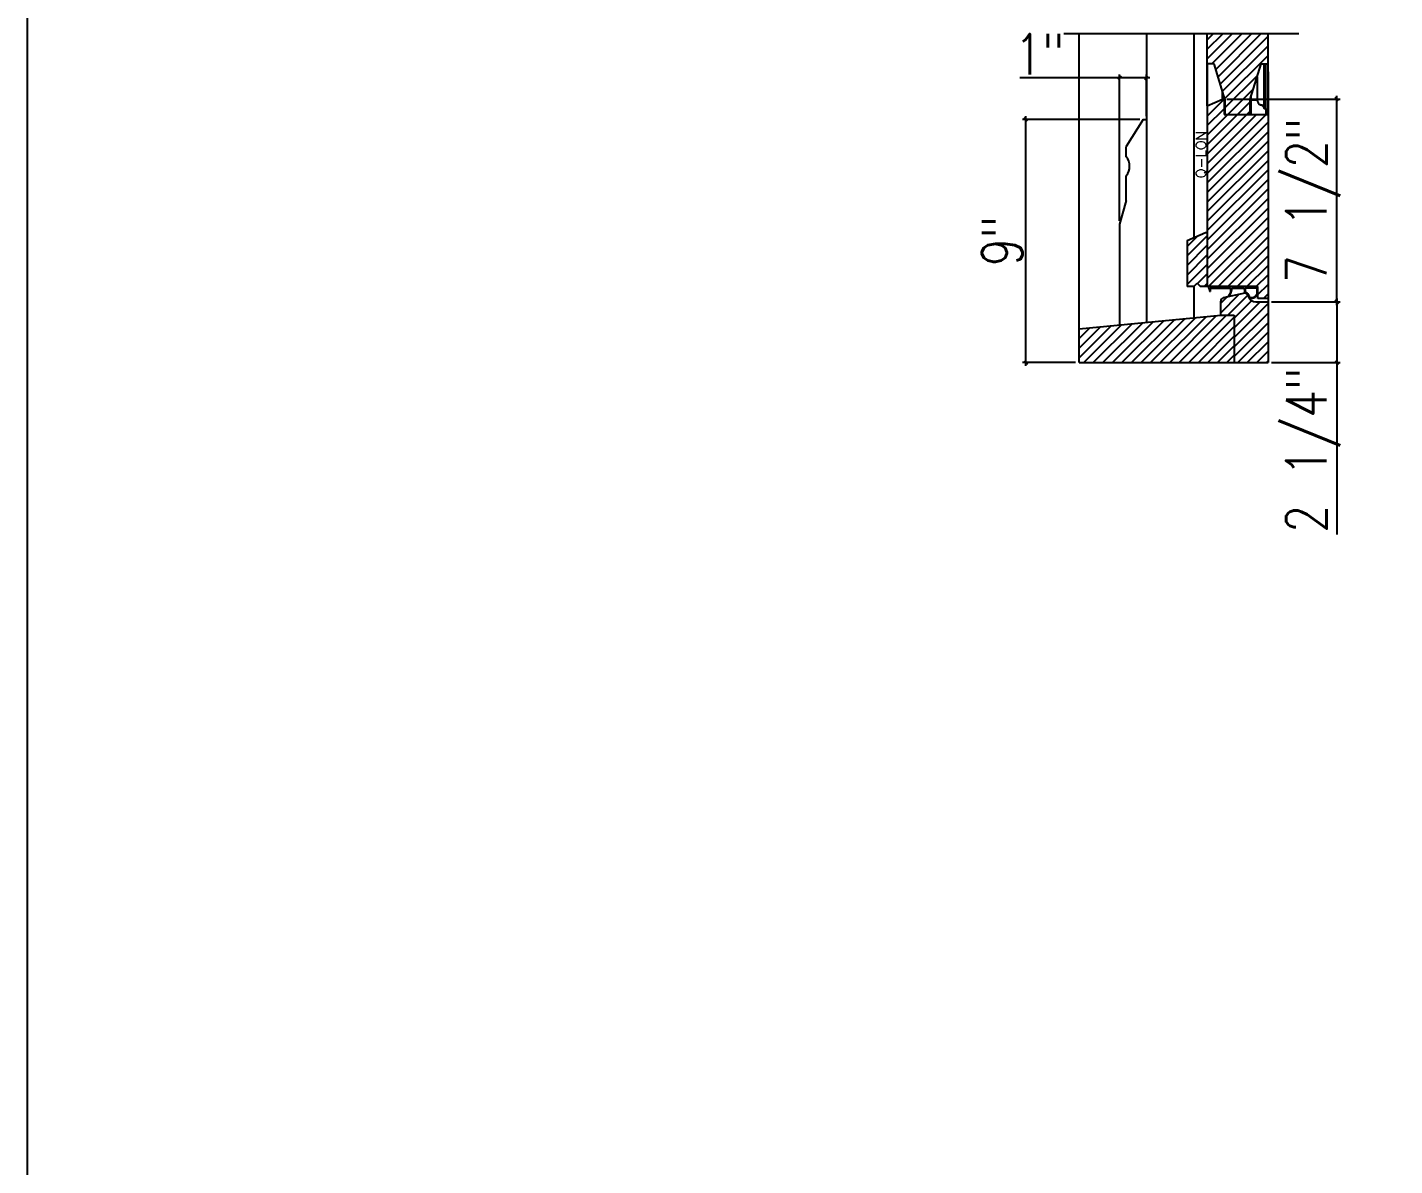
# Model space of a CAD drawing. Header units: inches. Extents: x 1985 to 11287, y 379 to 4336.
# Drawn here: x 7088 to 7138.6, y 3527.7 to 3569.8 of the extents above; entities that cross this region are included whole.
import ezdxf

# ---------------------------------------------------------------- set-up
doc = ezdxf.new("R2010")
doc.units = ezdxf.units.IN
doc.header["$MEASUREMENT"] = 0
doc.layers.get('0').update_dxf_attribs({"linetype": 'CONTINUOUS'})
doc.layers.get('Defpoints').update_dxf_attribs({"linetype": 'CONTINUOUS'})
for name, color, linetype in [('COTE1-1 99', 7, 'CONTINUOUS'), ('detail', 30, 'CONTINUOUS'), ('elevation', 7, 'CONTINUOUS'), ('glazing tape 99', 7, 'CONTINUOUS'), ('hatch 99', 1, 'CONTINUOUS'), ('hatch-', 1, 'CONTINUOUS'), ('separation 99', 3, 'CONTINUOUS'), ('weatherstripping', 5, 'CONTINUOUS'), ('wood detail', 7, 'CONTINUOUS'), ('wood detail 99', 7, 'CONTINUOUS')]:
    doc.layers.add(name, color=color, linetype=linetype)
doc.styles.get("Standard").update_dxf_attribs({"font": 'txt.shx', "width": 0.8})
doc.dimstyles.new('Elevation', dxfattribs={"dimscale": 2, "dimtxt": 0.75, "dimasz": 0.0625, "dimexe": 0.0625, "dimexo": 0.0625, "dimgap": 0.0625, "dimtad": 1, "dimdec": 5, "dimzin": 0, "dimdsep": 46, "dimlunit": 5, "dimtxsty": 'Standard', "dimblk1": 'OBLIQUE', "dimblk2": 'OBLIQUE', "dimsah": 1, "dimcen": 2, "dimdle": 0.0625, "dimclrd": 1, "dimclre": 1, "dimadec": 1, "dimazin": 0, "dimtfac": 0.375, "dimtdec": 5, "dimtmove": 0, "dimatfit": 3, "dimldrblk": 'OBLIQUE', "dimfxl": 1, "dimfrac": 2, "dimtolj": 1, "dimtzin": 0, "dimarcsym": 0})

# ---------------------------------------------------------------- blocks, each defined once
blk = doc.blocks.new('_OBLIQUE')
at = {"color": 0, "linetype": 'ByBlock'}
blk.add_line((-0.5, -0.5), (0.5, 0.5), dxfattribs=at)
blk = doc.blocks.new('*D1004')
at = {"layer": 'COTE1-1 99', "color": 1, "lineweight": -2}
for p, q in [((7128.411, 3567.956), (7124.72, 3567.956)), ((7128.411, 3562.658), (7128.411, 3568.081)), ((7129.536, 3567.956), (7128.411, 3567.956)), ((7129.411, 3566.533), (7129.411, 3568.081))]:
    blk.add_line(p, q, dxfattribs=at)
at = {"layer": 'Defpoints', "color": 0}
for p in [(7128.411, 3567.956), (7129.411, 3566.408), (7128.411, 3562.533)]:
    blk.add_point(p, dxfattribs=at)
at = {"layer": 'COTE1-1 99', "color": 1, "lineweight": -2, "xscale": 0.125, "yscale": 0.125, "zscale": 0.125, "rotation": 180}
blk.add_blockref('_OBLIQUE', (7128.411, 3567.956), dxfattribs=at)
at = {"layer": 'COTE1-1 99', "color": 1, "lineweight": -2, "xscale": 0.125, "yscale": 0.125, "zscale": 0.125}
blk.add_blockref('_OBLIQUE', (7129.411, 3567.956), dxfattribs=at)
at = {"layer": 'COTE1-1 99', "color": 0, "insert": (7125.445, 3568.831), "char_height": 1.5, "attachment_point": 5}
blk.add_mtext('\\A1;1"', dxfattribs=at)
blk = doc.blocks.new('*D1005')
at = {"layer": 'COTE1-1 99', "color": 1, "lineweight": -2}
for p, q in [((7124.94, 3557.283), (7124.94, 3566.533)), ((7129.161, 3566.408), (7124.815, 3566.408)), ((7126.786, 3557.408), (7124.815, 3557.408))]:
    blk.add_line(p, q, dxfattribs=at)
at = {"layer": 'Defpoints', "color": 0}
for p in [(7124.94, 3566.408), (7129.286, 3566.408), (7126.911, 3557.408)]:
    blk.add_point(p, dxfattribs=at)
at = {"layer": 'COTE1-1 99', "color": 1, "lineweight": -2, "xscale": 0.125, "yscale": 0.125, "zscale": 0.125}
for p, rotation in [((7124.94, 3566.408), 90), ((7124.94, 3557.408), 270)]:
    blk.add_blockref('_OBLIQUE', p, dxfattribs=dict(at, rotation=rotation))
at = {"layer": 'COTE1-1 99', "color": 0, "insert": (7124.065, 3561.908), "char_height": 1.5, "attachment_point": 5, "rotation": 90}
blk.add_mtext('\\A1;9"', dxfattribs=at)
blk = doc.blocks.new('*D1012')
at = {"layer": 'COTE1-1 99', "color": 1, "lineweight": -2}
for p, q in [((7134.036, 3559.658), (7136.581, 3559.658)), ((7136.456, 3559.783), (7136.456, 3557.408)), ((7134.036, 3557.408), (7136.581, 3557.408)), ((7136.456, 3557.408), (7136.456, 3551.033))]:
    blk.add_line(p, q, dxfattribs=at)
at = {"layer": 'Defpoints', "color": 0}
for p in [(7133.911, 3559.658), (7133.911, 3557.408), (7136.456, 3557.408)]:
    blk.add_point(p, dxfattribs=at)
at = {"layer": 'COTE1-1 99', "color": 1, "lineweight": -2, "xscale": 0.125, "yscale": 0.125, "zscale": 0.125}
for p, rotation in [((7136.456, 3559.658), 90), ((7136.456, 3557.408), 270)]:
    blk.add_blockref('_OBLIQUE', p, dxfattribs=dict(at, rotation=rotation))
at = {"layer": 'COTE1-1 99', "color": 0, "insert": (7135.581, 3554.158), "char_height": 1.5, "attachment_point": 5, "rotation": 90}
blk.add_mtext('\\A1;2 1/4"', dxfattribs=at)
blk = doc.blocks.new('*D1013')
at = {"layer": 'COTE1-1 99', "color": 1, "lineweight": -2}
for p, q in [((7132.38, 3567.158), (7136.581, 3567.158)), ((7136.456, 3559.533), (7136.456, 3567.283)), ((7134.036, 3559.658), (7136.581, 3559.658))]:
    blk.add_line(p, q, dxfattribs=at)
at = {"layer": 'Defpoints', "color": 0}
for p in [(7132.255, 3567.158), (7136.456, 3567.158), (7133.911, 3559.658)]:
    blk.add_point(p, dxfattribs=at)
at = {"layer": 'COTE1-1 99', "color": 1, "lineweight": -2, "xscale": 0.125, "yscale": 0.125, "zscale": 0.125}
for p, rotation in [((7136.456, 3567.158), 90), ((7136.456, 3559.658), 270)]:
    blk.add_blockref('_OBLIQUE', p, dxfattribs=dict(at, rotation=rotation))
at = {"layer": 'COTE1-1 99', "color": 0, "insert": (7135.581, 3563.408), "char_height": 1.5, "attachment_point": 5, "rotation": 90}
blk.add_mtext('\\A1;7 1/2"', dxfattribs=at)

msp = doc.modelspace()

# ---------------------------------------------------------------- hatches: boundary and pattern name
at = {"layer": 'glazing tape 99'}
h = msp.add_hatch(color=7, dxfattribs=at)
h.paths.add_polyline_path([(7132.286385, 3566.59516), (7132.317685, 3566.59516), (7132.317685, 3567.157674), (7132.286385, 3567.157674)])
h.paths.add_polyline_path([(7133.255085, 3566.59516), (7133.286385, 3566.59516), (7133.286385, 3567.134174), (7133.255085, 3567.134174)])
at = {"layer": 'hatch 99'}
h = msp.add_hatch(dxfattribs=at)
h.set_pattern_fill('ANSI31', color=256, scale=2, style=0)
h.set_pattern_definition([(45, (7154.6456, 1875.4925), (-0.176776695, 0.176776695), [])])
h.paths.add_polyline_path([(7133.911385, 3566.320962), (7133.911385, 3566.59516), (7132.286385, 3566.59516), (7132.286385, 3567.157674), (7132.223885, 3567.157674), (7131.661385, 3566.916602), (7131.661385, 3565.634293), (7131.661385, 3560.220208), (7131.786385, 3560.220208), (7133.536385, 3560.220208), (7133.536385, 3559.959805), (7133.536385, 3559.78276), (7133.911385, 3559.78276)])
h.paths.add_polyline_path([(7133.661385, 3568.470174), (7133.911385, 3568.470174), (7133.911385, 3569.324836), (7133.911385, 3569.582267), (7131.661385, 3569.582267), (7131.661385, 3568.470174), (7131.911385, 3568.470174), (7132.319009, 3567.157674), (7132.317685, 3567.157674), (7132.317685, 3566.59516), (7133.255085, 3566.59516), (7133.255085, 3567.157674), (7133.286385, 3567.258784)])
h = msp.add_hatch(dxfattribs=at)
h.set_pattern_fill('ANSI31', color=256, scale=2, style=0)
h.set_pattern_definition([(45, (7511.22767, 2396.64103), (-0.176776695, 0.176776695), [])])
h.paths.add_polyline_path([(7131.661385, 3562.220258), (7131.598885, 3562.220258), (7130.911385, 3561.925615), (7130.911385, 3560.220208), (7131.161385, 3560.220208), (7131.286385, 3560.345208), (7131.411385, 3560.220208), (7131.661385, 3560.220208)])
at = {"layer": 'hatch-'}
h = msp.add_hatch(dxfattribs=at)
h.set_pattern_fill('ANSI31', color=256, scale=2, style=0)
h.set_pattern_definition([(45, (7166.88059, 1932.62553), (-0.176776695, 0.176776695), [])])
h.paths.add_polyline_path([(7133.911385, 3559.657713), (7133.473834, 3559.657713, -0.357812282), (7133.17073, 3559.894316, 0.300345872), (7133.055779, 3559.970213), (7132.403362, 3559.83114, -0.004239088), (7132.398645, 3559.828561, 0.003207125), (7132.401998, 3559.830849), (7132.247521, 3559.79792, 0.324394407), (7132.161374, 3559.679112), (7132.161374, 3559.157713), (7132.661385, 3559.157713), (7132.661385, 3557.407713), (7133.911385, 3557.407713), (7133.911385, 3558.037055)])
h = msp.add_hatch(dxfattribs=at)
h.set_pattern_fill('ANSI31', color=256, scale=2, style=0)
h.set_pattern_definition([(45, (7082.08798, 1880.405), (-0.176776695, 0.176776695), [])])
h.paths.add_polyline_path([(7126.911385, 3558.657713), (7126.911385, 3557.407713), (7129.911385, 3557.407713), (7132.661385, 3557.407713), (7132.661385, 3559.157713), (7132.161374, 3559.157713)])

# ---------------------------------------------------------------- linework, layer by layer
at = {"layer": 'elevation'}
for p, q in [((7129.411385, 3566.407713), (7129.411385, 3558.895809)), ((7128.661385, 3563.413288), (7128.411385, 3562.532713)), ((7128.411385, 3562.532713), (7128.411385, 3558.800571))]:
    msp.add_line(p, q, dxfattribs=at)
at = {"layer": 'separation 99'}
msp.add_lwpolyline([(9954.635727, 3266.28393), (7087.963638, 3266.28393), (7087.963638, 4336.37128), (9954.635727, 4336.37128)], close=True, dxfattribs=at)
at = {"layer": 'weatherstripping', "color": 5}
for p, q in [((7133.533385, 3560.217208), (7131.723885, 3560.217208)), ((7131.723885, 3560.157708), (7131.723885, 3560.217208)), ((7131.723885, 3560.157708), (7131.761601, 3560.032708)), ((7131.761601, 3560.032708), (7131.764981, 3560.032708)), ((7131.764981, 3560.119317), (7131.764981, 3560.032708)), ((7131.795404, 3560.157708), (7132.506096, 3560.157708)), ((7132.537331, 3560.127434), (7132.538357, 3560.094614)), ((7132.565663, 3560.094614), (7132.566689, 3560.127434)), ((7132.597924, 3560.157708), (7133.005135, 3560.157708)), ((7133.036385, 3560.126458), (7133.036385, 3560.027737)), ((7133.067635, 3560.126458), (7133.067635, 3560.027737)), ((7133.473885, 3560.157708), (7133.098885, 3560.157708)), ((7133.505135, 3559.965207), (7133.505135, 3560.126458)), ((7133.533385, 3559.951547), (7133.533385, 3560.217208))]:
    msp.add_line(p, q, dxfattribs=at)
for centre, radius, start, end in [((7131.795404, 3560.126458), 0.03125, 90, 193.2100894), ((7132.221924, 3560.091071), 0.316452, 303.9483145, 0.6415467), ((7132.248891, 3560.108021), 0.317056, 298.1855561, 357.57649), ((7132.506096, 3560.126458), 0.03125, 1.7899106, 90), ((7132.597924, 3560.126458), 0.03125, 90, 178.2100894), ((7133.005135, 3560.126458), 0.03125, 0, 90), ((7133.098885, 3560.027737), 0.0625, 180, 242.0876119), ((7133.098885, 3560.126458), 0.03125, 90, 180), ((7133.098885, 3560.027737), 0.03125, 180, 256.7087747), ((7133.055779, 3559.84526), 0.128, 18.7317616, 83.7887851), ((7133.055779, 3559.84526), 0.15625, 11.1349281, 76.7087747), ((7133.473834, 3559.970208), 0.308448, 195.772664, 213.8636178), ((7133.473834, 3559.970208), 0.281198, 199.696275, 209.3227129), ((7133.25591, 3559.847801), 0.03125, 209.3227129, 260.75743), ((7133.288057, 3560.045354), 0.262651, 260.75743, 339.0746275), ((7133.288057, 3560.045354), 0.231401, 260.75743, 339.7355611), ((7133.473885, 3560.126458), 0.03125, 0, 90), ((7133.25591, 3559.847801), 0.0625, 232.322133, 260.75743)]:
    msp.add_arc(centre, radius, start, end, dxfattribs=at)
at = {"layer": 'wood detail'}
for p, q in [((7135.054639, 3569.582267), (7126.34966, 3569.582267)), ((7129.411385, 3569.582267), (7129.411385, 3569.324836)), ((7131.161373, 3569.582267), (7131.161373, 3566.446062)), ((7131.661385, 3568.504926), (7131.661385, 3569.582267)), ((7133.911385, 3568.179033), (7133.911385, 3569.582267)), ((7129.411385, 3569.324836), (7129.411385, 3558.895809)), ((7131.661385, 3568.504926), (7131.661385, 3566.320962)), ((7133.911385, 3568.179033), (7133.911385, 3566.320962)), ((7131.161373, 3566.446062), (7131.161373, 3562.032753)), ((7129.286385, 3566.407713), (7128.661385, 3565.407713)), ((7129.286385, 3566.407713), (7129.411385, 3566.407713)), ((7131.661385, 3566.320962), (7131.661385, 3560.220208)), ((7133.911385, 3566.320962), (7133.911385, 3559.657713)), ((7128.661385, 3565.032713), (7128.661385, 3565.407713)), ((7128.661385, 3563.413288), (7128.661385, 3564.325607)), ((7131.161373, 3560.220208), (7131.161373, 3559.040066)), ((7133.055779, 3559.970213), (7132.247521, 3559.79792)), ((7133.536385, 3559.78276), (7133.536385, 3559.959805)), ((7132.161374, 3559.157713), (7132.161374, 3559.679112)), ((7133.459025, 3559.657713), (7133.911385, 3559.657713)), ((7133.911385, 3559.78276), (7133.536385, 3559.78276)), ((7133.911385, 3559.657713), (7133.911385, 3558.037055)), ((7126.911385, 3558.657713), (7132.161374, 3559.157713)), ((7132.161374, 3559.157713), (7132.661385, 3559.157713)), ((7132.661385, 3559.157713), (7132.661385, 3557.407713)), ((7133.911385, 3558.037055), (7133.911385, 3557.407713)), ((7126.911385, 3557.407713), (7132.661385, 3557.407713)), ((7132.661385, 3557.407713), (7133.911385, 3557.407713))]:
    msp.add_line(p, q, dxfattribs=at)
at = {"layer": 'wood detail', "color": 0}
msp.add_line((7126.911385, 3557.407713), (7126.911385, 3569.582267), dxfattribs=at)
at = {"layer": 'wood detail', "color": 7}
for p, q in [((7131.786385, 3560.220208), (7131.661385, 3560.220208)), ((7133.536385, 3560.220208), (7131.786385, 3560.220208)), ((7133.536385, 3559.959805), (7133.536385, 3560.220208))]:
    msp.add_line(p, q, dxfattribs=at)
at = {"layer": 'wood detail'}
for centre, radius, start, end in [((7128.223885, 3564.67916), 0.5625, 321.0575587, 38.9424413), ((7133.055779, 3559.845213), 0.125, 23.1303071, 90), ((7133.466429, 3559.960677), 0.303054, 192.6486596, 271.3999925), ((7132.286374, 3559.679112), 0.125, 108.1089082, 180)]:
    msp.add_arc(centre, radius, start, end, dxfattribs=at)
at = {"layer": 'wood detail 99'}
for p, q in [((7131.661385, 3566.916602), (7131.661385, 3569.324836)), ((7131.661385, 3568.470174), (7131.661385, 3569.324836)), ((7133.911385, 3568.470174), (7133.911385, 3569.324836)), ((7131.661385, 3566.916602), (7131.661385, 3568.470174)), ((7131.911385, 3568.470174), (7131.661385, 3568.470174)), ((7132.317685, 3567.161938), (7131.911385, 3568.470174)), ((7133.255085, 3567.157674), (7133.661385, 3568.470174)), ((7133.661385, 3568.470174), (7133.911385, 3568.470174)), ((7133.911385, 3566.59516), (7133.911385, 3568.470174)), ((7131.661385, 3566.916602), (7131.661385, 3568.355838)), ((7133.512885, 3567.990464), (7133.512885, 3567.134174)), ((7133.911385, 3566.59516), (7133.911385, 3568.355838)), ((7132.223885, 3567.157674), (7132.223885, 3567.463962)), ((7133.512885, 3567.720174), (7133.512885, 3567.134174)), ((7131.661385, 3567.157674), (7131.661385, 3565.634293)), ((7132.223885, 3567.157674), (7132.286385, 3567.157674)), ((7132.223885, 3567.157674), (7132.286385, 3567.157674)), ((7132.223885, 3567.157674), (7132.317685, 3567.157674)), ((7132.286385, 3567.157674), (7132.286385, 3566.59516)), ((7132.286385, 3567.157674), (7132.286385, 3566.59516)), ((7132.286385, 3567.157674), (7132.286385, 3566.59516)), ((7132.317685, 3567.157674), (7132.317685, 3566.59516)), ((7133.911385, 3567.157674), (7133.911385, 3565.634293)), ((7130.911385, 3561.925615), (7130.911385, 3560.220208)), ((7131.598885, 3562.220258), (7131.661385, 3562.220258)), ((7131.661385, 3562.220258), (7131.661385, 3560.220208)), ((7131.161385, 3560.220208), (7131.286385, 3560.345208)), ((7131.286385, 3560.345208), (7131.411385, 3560.220208)), ((7131.161385, 3560.220208), (7130.911385, 3560.220208)), ((7131.661385, 3560.220208), (7131.411385, 3560.220208))]:
    msp.add_line(p, q, dxfattribs=at)
at = {"layer": 'wood detail 99', "color": 7}
for p, q in [((7133.762885, 3566.818374), (7133.762885, 3568.470174)), ((7133.825385, 3566.818374), (7133.825385, 3568.470174)), ((7131.661385, 3566.916602), (7132.223885, 3567.157674)), ((7131.661385, 3566.916602), (7132.223885, 3567.157674)), ((7131.661385, 3566.916602), (7132.223885, 3567.157674)), ((7132.286385, 3567.157674), (7132.286385, 3567.26272)), ((7133.255085, 3566.59516), (7133.255085, 3567.157674)), ((7133.255085, 3567.134174), (7133.512885, 3567.134174)), ((7133.286385, 3567.134174), (7133.286385, 3567.258784)), ((7133.286385, 3566.59516), (7133.286385, 3567.134174)), ((7132.286385, 3566.59516), (7133.911385, 3566.59516)), ((7132.286385, 3566.59516), (7133.911385, 3566.59516)), ((7132.286385, 3566.59516), (7133.911385, 3566.59516)), ((7133.762885, 3566.818374), (7133.825385, 3566.818374)), ((7133.825385, 3566.818374), (7133.825385, 3566.59516)), ((7130.911385, 3561.925615), (7131.598885, 3562.220258))]:
    msp.add_line(p, q, dxfattribs=at)
msp.add_lwpolyline([(7133.286385, 3566.59516), (7133.286385, 3567.134174), (7133.512885, 3567.134174, 0.33870461), (7133.637885, 3566.951124, -0.411741612), (7133.762885, 3566.818374), (7133.825385, 3566.818374), (7133.825385, 3566.59516)], format="xyb", dxfattribs=at)
for centre, radius, start, end in [((7133.694996, 3567.124328), 0.182376, 176.9051798, 251.7510895), ((7133.633447, 3566.821719), 0.129481, 358.519748, 88.0357628)]:
    msp.add_arc(centre, radius, start, end, dxfattribs=at)

# ---------------------------------------------------------------- texts
at = {"layer": 'detail'}
msp.add_text('Q-LON', height=0.375, rotation=90, dxfattribs=at).set_placement((7131.61655, 3564.235001))

# ---------------------------------------------------------------- dimensions: what is measured, and where the dimension line sits
at = {"layer": 'COTE1-1 99'}
dim = msp.add_linear_dim(base=(7128.411385, 3567.955811), p1=(7129.411385, 3566.407713), p2=(7128.411385, 3562.532713), dimstyle='Elevation', override={"dimpost": '"'}, dxfattribs=at)
dim.commit()
dim.dimension.update_dxf_attribs({"geometry": '*D1004', "text_midpoint": (7125.444559, 3567.955811), "dimtype": 160})
for base, p1, p2, picture, middle in [((7136.455544, 3567.157674), (7133.911385, 3559.657713), (7132.255135, 3567.157674), '*D1013', (7135.580544, 3563.407694)), ((7124.940411, 3566.407713), (7126.911385, 3557.407713), (7129.286385, 3566.407713), '*D1005', (7124.065411, 3561.907713)), ((7136.455544, 3557.407713), (7133.911385, 3559.657713), (7133.911385, 3557.407713), '*D1012', (7135.580544, 3554.157713))]:
    dim = msp.add_linear_dim(base=base, p1=p1, p2=p2, angle=90, dimstyle='Elevation', override={"dimpost": '"'}, dxfattribs=at)
    dim.commit()
    dim.dimension.update_dxf_attribs({"geometry": picture, "text_midpoint": middle})

doc.saveas('drawing.dxf')
